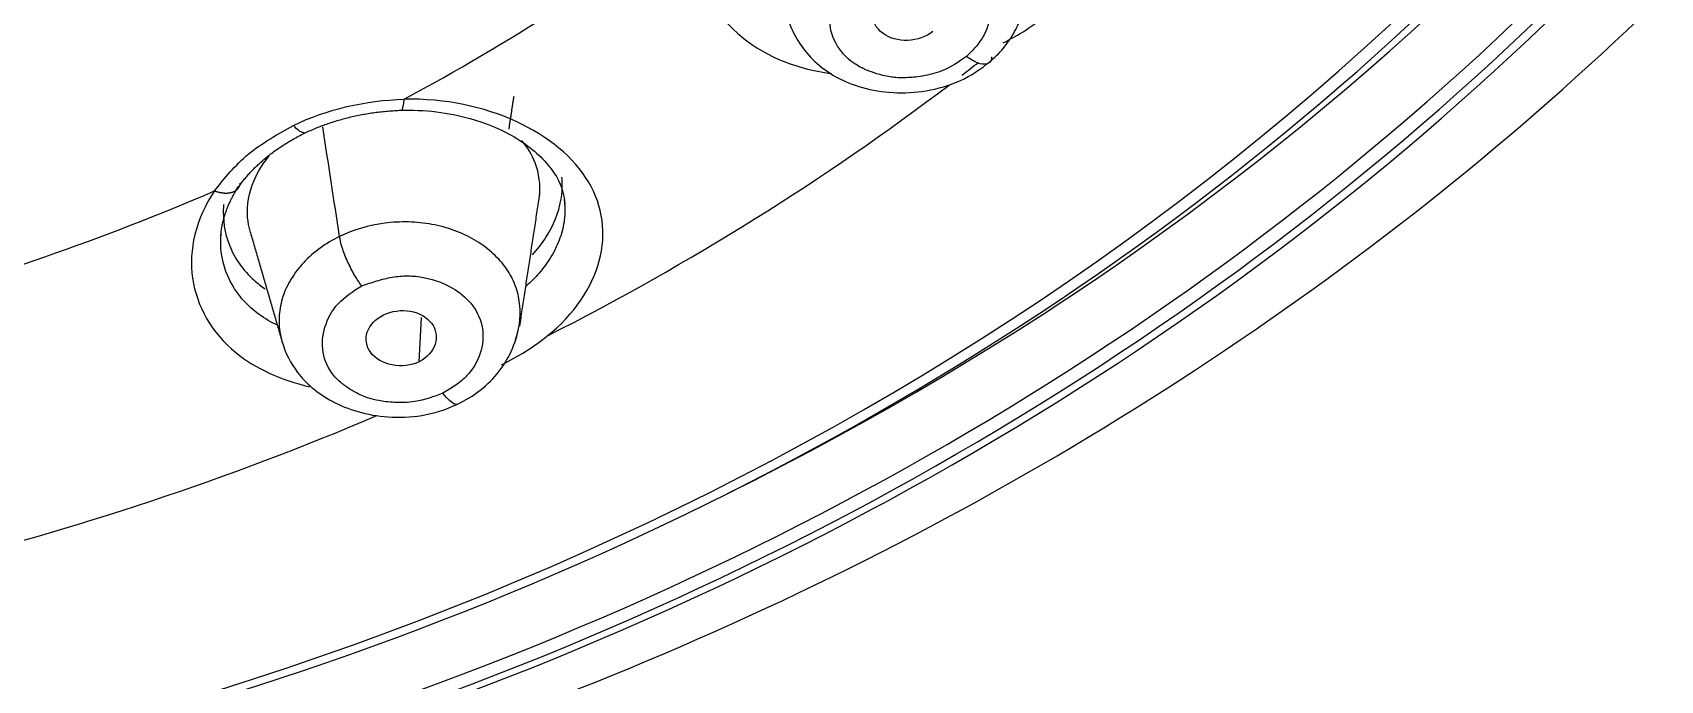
# Model space of a CAD drawing. Extents: x 0 to 1128, y 0 to 827.
# Drawn here: x 473.67 to 493.85, y 503.18 to 511.22 of the extents above; entities that cross this region are included whole.
import ezdxf

# ---------------------------------------------------------------- set-up
doc = ezdxf.new("R2010")
doc.units = 0
doc.header["$LTSCALE"] = 3
doc.header["$MEASUREMENT"] = 0
doc.layers.add('1', color=7, linetype='CONTINUOUS')

msp = doc.modelspace()

# ---------------------------------------------------------------- linework, layer by layer
at = {"layer": '1', "color": 7, "linetype": 'Continuous'}
msp.add_line((478.462, 507.134), (478.49, 507.682), dxfattribs=at)
for centre, major_axis, start_param, end_param in [((463.091, 532.736), (38.762, 0), 4.712389, 7.853982), ((463.091, 532.712), (38.555, 0), 4.712389, 7.853982), ((463.091, 532.712), (-37.7, 0), 2.104965, 4.712389), ((463.091, 532.107), (-36.953, 0), 1.570796, 3.141593), ((463.091, 532.303), (37.281, 0), 3.592657, 5.752256), ((463.091, 532.806), (38.932, 0), 4.712389, 5.765608), ((463.091, 530.174), (28.054, 0), 5.284297, 5.449385), ((463.091, 530.889), (32.688, 0), 5.454817, 5.463234), ((463.091, 530.889), (32.688, 0), 5.257695, 5.448141), ((463.091, 530.174), (28.054, 0), 5.022493, 5.187582), ((463.091, 530.889), (32.688, 0), 4.99586, 5.18382)]:
    msp.add_ellipse(centre, major_axis=major_axis, ratio=0.838671, start_param=start_param, end_param=end_param, dxfattribs=at)
for points, knots in [([(469.133, 500.187), (474.134, 500.819), (478.991, 502.244), (487.751, 506.485), (491.652, 509.299), (497.959, 515.931), (500.363, 519.746), (503.346, 527.852), (503.922, 532.141), (503.167, 540.6), (501.835, 544.768), (497.447, 552.412), (494.391, 555.884), (486.977, 561.654), (482.62, 563.95), (473.204, 567.049), (468.149, 567.852), (463.091, 567.852)], [0, 0, 0, 0, 0.125, 0.125, 0.25, 0.25, 0.375, 0.375, 0.5, 0.5, 0.625, 0.625, 0.75, 0.75, 0.875, 0.875, 1, 1, 1, 1]), ([(481.945, 512.752), (481.722, 511.969), (482.142, 511.222), (483.12, 510.798), (483.34, 510.739), (483.573, 510.708)], [0, 0, 0, 0, 0.797295, 0.797295, 1, 1, 1, 1]), ([(483.822, 511.983), (483.876, 512.016), (483.983, 512.084), (484.152, 512.173), (484.339, 512.233), (484.621, 512.265), (484.95, 512.218), (485.274, 512.051), (485.482, 511.807), (485.559, 511.501), (485.508, 511.261), (485.422, 511.117), (485.35, 511.026), (485.288, 510.962), (485.246, 510.92)], [0, 0, 0, 0, 0.063643, 0.126094, 0.187936, 0.250867, 0.393803, 0.500687, 0.625167, 0.749838, 0.874914, 0.906043, 0.937167, 1, 1, 1, 1]), ([(485.246, 510.92), (485.149, 510.853), (484.986, 510.741), (484.745, 510.683), (484.596, 510.662), (484.485, 510.656), (484.387, 510.655), (484.29, 510.669), (484.188, 510.689), (484.091, 510.719), (484.012, 510.749), (483.937, 510.783), (483.782, 510.872), (483.602, 511.077), (483.526, 511.387), (483.579, 511.715), (483.742, 511.894), (483.822, 511.983)], [0, 0, 0, 0, 0.117822, 0.197526, 0.233095, 0.261972, 0.304107, 0.327018, 0.357576, 0.406557, 0.428802, 0.443927, 0.492279, 0.617472, 0.745259, 0.873294, 1, 1, 1, 1]), ([(485.5, 510.828), (485.567, 510.881), (485.689, 510.995), (485.834, 511.199), (485.932, 511.423), (485.967, 511.578), (485.976, 511.658)], [0, 0, 0, 0, 0.248735, 0.497672, 0.748078, 1, 1, 1, 1]), ([(485.699, 511.088), (485.795, 511.14), (486.003, 511.252), (486.179, 511.391), (486.275, 511.467)], [0, 0, 0, 0, 0.459061, 1, 1, 1, 1]), ([(483.042, 511.361), (483.071, 511.275), (483.15, 511.106), (483.333, 510.874), (483.587, 510.676), (483.911, 510.534), (484.29, 510.462), (484.704, 510.472), (485.135, 510.585), (485.381, 510.732), (485.499, 510.828)], [0, 0, 0, 0, 0.097358, 0.202949, 0.316097, 0.436148, 0.563738, 0.699296, 0.843425, 1, 1, 1, 1]), ([(485.557, 510.915), (485.555, 510.888), (485.543, 510.852), (485.504, 510.827), (485.451, 510.819), (485.362, 510.843), (485.284, 510.892), (485.246, 510.92)], [0, 0, 0, 0, 0.248207, 0.37359, 0.498973, 0.74974, 1, 1, 1, 1]), ([(480.046, 507.45), (480.726, 508), (480.924, 508.756), (480.198, 509.972), (479.297, 510.413), (478.275, 510.39)], [0, 0, 0, 0, 0.5, 0.5, 1, 1, 1, 1]), ([(478.215, 510.253), (478.374, 510.258), (478.675, 510.246), (479.225, 510.135), (479.774, 509.881), (480.171, 509.485), (480.261, 509.223), (480.266, 509.09)], [0, 0, 0, 0, 0.139314, 0.27295, 0.528011, 0.769574, 1, 1, 1, 1]), ([(475.926, 509.253), (476.054, 509.412), (476.308, 509.731), (476.707, 509.955), (476.906, 510.066)], [0, 0, 0, 0, 0.500609, 1, 1, 1, 1]), ([(479.948, 509.145), (479.95, 509.158), (479.951, 509.171), (479.968, 509.326), (479.95, 509.468), (479.862, 509.699), (479.806, 509.793), (479.734, 509.879)], [0, 0, 0, 0, 0.048823, 0.048823, 0.597281, 0.597281, 1, 1, 1, 1]), ([(476.371, 508.735), (476.358, 508.78), (476.349, 508.826), (476.323, 509.019), (476.34, 509.175), (476.44, 509.449), (476.511, 509.572), (476.604, 509.687)], [0, 0, 0, 0, 0.14676, 0.14676, 0.615142, 0.615142, 1, 1, 1, 1]), ([(479.865, 508.459), (479.931, 508.531), (479.989, 508.606), (480.131, 508.829), (480.192, 508.984), (480.236, 509.233), (480.24, 509.33), (480.231, 509.425)], [0, 0, 0, 0, 0.241136, 0.241136, 0.706091, 0.706091, 1, 1, 1, 1]), ([(475.926, 509.253), (475.452, 508.549), (475.589, 507.738), (476.433, 507.049), (476.749, 506.907), (477.104, 506.824)], [0, 0, 0, 0, 0.712839, 0.712839, 1, 1, 1, 1]), ([(476.04, 509.086), (476.039, 509.078), (476.038, 509.07), (476.026, 508.896), (476.051, 508.731), (476.174, 508.418), (476.279, 508.267), (476.461, 508.106), (476.505, 508.072), (476.552, 508.039)], [0, 0, 0, 0, 0.020216, 0.020216, 0.429905, 0.429905, 0.871655, 0.871655, 1, 1, 1, 1]), ([(480.258, 509.157), (480.26, 509.144), (480.271, 509.058), (480.27, 508.895), (480.216, 508.669), (480.112, 508.445), (479.966, 508.244), (479.847, 508.123), (479.789, 508.07)], [0, 0, 0, 0, 0.03476, 0.235978, 0.437195, 0.638412, 0.83963, 1, 1, 1, 1]), ([(479.657, 507.406), (479.66, 507.414), (479.712, 507.571), (479.733, 507.812), (479.652, 508.108), (479.536, 508.315), (479.365, 508.499), (479.151, 508.652), (478.902, 508.769), (478.623, 508.845), (478.33, 508.875), (477.935, 508.854), (477.65, 508.771), (477.476, 508.687)], [0, 0, 0, 0, 0.009043, 0.174202, 0.256782, 0.339362, 0.421942, 0.504521, 0.587101, 0.669681, 0.752261, 0.834841, 1, 1, 1, 1]), ([(476.696, 507.591), (476.681, 507.598), (476.583, 507.648), (476.419, 507.755), (476.179, 507.995), (476.018, 508.318), (475.996, 508.597), (476.007, 508.717)], [0, 0, 0, 0, 0.030849, 0.208429, 0.386009, 0.741169, 1, 1, 1, 1]), ([(477.476, 508.687), (477.303, 508.603), (477.077, 508.438), (476.87, 508.168), (476.765, 507.945), (476.719, 507.712), (476.729, 507.513), (476.758, 507.396), (476.772, 507.354)], [0, 0, 0, 0, 0.304542, 0.456812, 0.609083, 0.761354, 0.913624, 1, 1, 1, 1]), ([(477.75, 508.075), (477.722, 508.112), (477.661, 508.203), (477.586, 508.349), (477.537, 508.467), (477.498, 508.578), (477.482, 508.648), (477.476, 508.687)], [0, 0, 0, 0, 0.25026, 0.501027, 0.62641, 0.751793, 1, 1, 1, 1]), ([(477.75, 508.075), (477.813, 508.096), (477.936, 508.138), (478.126, 508.187), (478.324, 508.205), (478.601, 508.175), (478.899, 508.059), (479.153, 507.828), (479.271, 507.549), (479.244, 507.236), (479.117, 507.017), (478.988, 506.896), (478.891, 506.824), (478.811, 506.776), (478.757, 506.744)], [0, 0, 0, 0, 0.063643, 0.126094, 0.187936, 0.250867, 0.393803, 0.500687, 0.625167, 0.749838, 0.874914, 0.906043, 0.937167, 1, 1, 1, 1]), ([(478.757, 506.744), (478.643, 506.701), (478.451, 506.628), (478.203, 506.624), (478.055, 506.635), (477.947, 506.653), (477.854, 506.674), (477.766, 506.708), (477.675, 506.749), (477.594, 506.799), (477.528, 506.845), (477.467, 506.894), (477.349, 507.013), (477.245, 507.25), (477.274, 507.565), (477.431, 507.869), (477.644, 508.007), (477.75, 508.075)], [0, 0, 0, 0, 0.117822, 0.197526, 0.233095, 0.261972, 0.304107, 0.327018, 0.357576, 0.406557, 0.428802, 0.443927, 0.492279, 0.617472, 0.745259, 0.873294, 1, 1, 1, 1]), ([(478.93, 506.604), (479.036, 506.653), (479.229, 506.77), (479.467, 507.01), (479.632, 507.294), (479.689, 507.496), (479.705, 507.601)], [0, 0, 0, 0, 0.247207, 0.495186, 0.746284, 1, 1, 1, 1]), ([(476.763, 507.382), (476.806, 507.24), (476.909, 507.036), (477.137, 506.797), (477.388, 506.629), (477.707, 506.501), (478.085, 506.433), (478.516, 506.451), (478.79, 506.538), (478.929, 506.604)], [0, 0, 0, 0, 0.172134, 0.278045, 0.3963, 0.527173, 0.670581, 0.826887, 1, 1, 1, 1]), ([(479.484, 507.097), (479.587, 507.15), (479.791, 507.255), (479.961, 507.385), (480.046, 507.45)], [0, 0, 0, 0, 0.499321, 1, 1, 1, 1]), ([(478.931, 506.604), (478.925, 506.603), (478.898, 506.606), (478.839, 506.645), (478.784, 506.709), (478.757, 506.744)], [0, 0, 0, 0, 0.15331, 0.577083, 1, 1, 1, 1])]:
    msp.add_open_spline(points, degree=3, knots=knots, dxfattribs=at)
for points, degree in [([(484.829, 511.231), (484.748, 511.164), (484.515, 511.084), (484.173, 511.181), (484.033, 511.443), (484.127, 511.628), (484.207, 511.695)], 3), ([(479.576, 510.02), (479.638, 510.429)], 1), ([(476.906, 510.066), (477.319, 510.266), (477.8, 510.377), (478.275, 510.39)], 3), ([(477.03, 509.964), (477.603, 510.236), (478.259, 510.254)], 2), ([(478.249, 510.262), (478.26, 510.266), (478.27, 510.312), (478.275, 510.39)], 3), ([(477.036, 509.975), (477.005, 509.972), (476.956, 510.003), (476.906, 510.066)], 3), ([(477.476, 508.687), (477.407, 509.14), (477.337, 509.594), (477.268, 510.047)], 3), ([(476.191, 509.256), (476.484, 509.693), (477.043, 509.97)], 2), ([(476.005, 508.693), (476.021, 508.965), (476.194, 509.261)], 2), ([(479.709, 507.573), (479.957, 509.209)], 1), ([(476.371, 508.735), (476.767, 507.369)], 1), ([(478.022, 507.715), (478.121, 507.763), (478.365, 507.796), (478.656, 507.631), (478.705, 507.345), (478.561, 507.182), (478.462, 507.134)], 3), ([(478.462, 507.134), (478.363, 507.086), (478.115, 507.059), (477.822, 507.227), (477.774, 507.51), (477.924, 507.667), (478.022, 507.715)], 3)]:
    msp.add_open_spline(points, degree=degree, dxfattribs=at)
for points, weights in [([(475.926, 509.253), (476.03, 509.217), (476.123, 509.216), (476.185, 509.255)], [0.999983190998, 0.904540474168, 0.869111432937, 0.893696067303]), ([(476.185, 509.255), (476.22, 509.276), (476.24, 509.309), (476.246, 509.348)], [0.893695836201, 0.908210823129, 0.943646177351, 1.00000189887])]:
    msp.add_rational_spline(points, weights, degree=3, dxfattribs=at)

doc.saveas('drawing.dxf')
